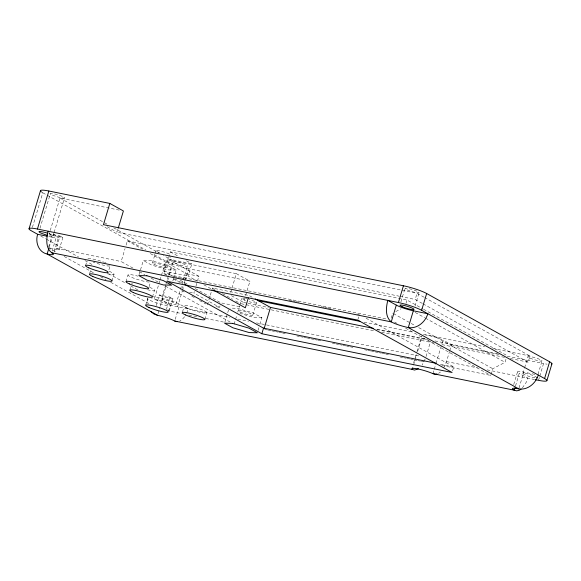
<?xml version="1.0" encoding="UTF-8"?>
<svg xmlns="http://www.w3.org/2000/svg" width="581" height="581" viewBox="0 0 581 581"><rect width="100%" height="100%" fill="white"/><g stroke="black" fill="none" stroke-linecap="round" stroke-linejoin="round"><path stroke-width="0.44" stroke-dasharray="2.9 2.18" d="M147.574 298.249L147.436 303.5M32.413 227.36L42.791 192.783A17.691 2.491 16.7 0 1 41.069 191.65M39.98 228.268L50.358 193.698M49.24 247.898L59.146 249.917L62.842 237.614L52.108 235.428L49.247 233.838L59.988 198.041L119.882 210.242M48.666 246.91L52.108 235.428M49.145 247.324L52.305 237.288A12.978 1.83 16.7 0 0 56.742 235.98L51.244 232.93M53.082 235.864L53.859 233.271M54.12 232.407L64.491 197.83M52.123 251.036L56.655 235.937M54.171 251.696L58.456 237.433M59.146 249.917L56.292 248.327L59.981 236.024L49.247 233.838M85.538 265.677L86.801 261.486M89.663 273.419L90.672 270.063M424.137 297.254L417.027 293.311L117.028 232.211L118.045 228.812M108.916 269.78L110.172 265.582M112.031 280.87L114.043 274.159M133.02 268.117L121.168 261.544L125.046 248.61M126.084 245.16L127.377 240.846L399.191 296.208M125.997 281.705L128.009 274.995M129.868 290.282L131.124 286.084M139.033 274.726L143.311 260.462L151.416 260.658L167.815 265.459L176.108 270.056L174.089 276.774M152.36 263.113L155.062 254.086M155.309 253.265L156.049 250.81M149.114 286.644L150.377 282.446M145.657 305.308L147.676 298.59A11.794 1.663 16.7 0 0 161.663 304.371A11.794 1.663 16.7 0 0 169.056 304.066A11.794 1.663 16.7 0 0 151.656 298.431M152.483 296.898L154.495 290.188M159.79 280.913L154.343 299.07A17.691 2.491 16.7 0 0 177.554 306.812L229.923 317.473M160.044 280.049L165.752 261.036L152.266 253.548M173.988 276.788L163.762 271.109L167.451 258.806L191.846 263.774L188.15 276.077L196.77 280.863M167.001 275.43L163.849 273.68L170.393 251.871L406.983 300.057L422.743 308.801M167.059 267.413L170.255 256.751M156.144 305.613L159.347 294.945L170.073 297.131L172.935 298.721L169.245 311.024L181.686 313.558M172.935 298.721L162.201 296.535L165.781 284.603M166.035 283.753L168.337 276.084M168.599 275.227L172.942 260.738L163.464 255.48M161.91 299.978L166.057 286.15M167.713 280.565L168.432 278.161M169.427 274.915L173.32 261.944M158.039 313.638L160.051 306.921M160.305 306.085L162.571 298.532M172.833 280.964L173.842 277.609M166.384 309.441L170.073 297.131M168.526 311.082L170.291 305.207M176.043 304.117L180.19 290.282M180.451 289.418L183.044 280.776M183.305 279.911L187.452 266.083M182.434 288.045L182.935 286.368M183.945 283.012L184.446 281.335M184.7 280.492L186.712 273.782L148.736 252.706M177.554 306.812L182.223 291.248M182.485 290.384L183.778 286.063M184.039 285.198L188.963 268.778L249.939 281.197L243.562 302.447L247.114 303.173M175.237 319.368L179.761 304.27M182.499 311.917L184.257 306.042M220.061 305.838L219.611 307.334L193.872 293.049L194.323 291.553M195.957 286.113L198.905 276.265L167.451 258.806M207.417 304.851L211.44 291.422M211.695 290.587L212.45 288.067L249.038 295.518L252.096 297.218M204.861 319.376L206.88 312.658M230.744 292.359L231.768 288.96M232.022 288.111L236.358 273.658L172.942 260.738M224.818 322.346L229.096 308.083M234.121 324.242L236.707 315.614M237.745 312.164L239.619 305.809M239.866 304.989L241.834 298.423M252.844 315.033L256.541 302.723A7.669 1.082 16.7 0 0 249.14 299.433M258.117 330.262L258.872 327.742M259.881 324.387L261.893 317.676L253.599 313.072L237.201 308.279L229.996 308.104M357.954 319.31L358.673 316.906M391.187 318.199L392.698 313.166M400.926 301.888L404.957 288.466M405.974 303.413L406.983 300.057M422.293 303.413L415.183 299.462L417.027 293.311M415.066 306.027L419.09 292.599M413.636 362.813L414.928 358.506M415.183 357.649L416.73 352.485M416.991 351.621L421.639 336.138M413.541 365.122L416.635 354.795M417.666 351.352L422.06 336.726M426.04 356.523L430.565 341.425M432.954 373.641L433.985 370.199M434.247 369.334L435.794 364.171M436.055 363.314L443.02 340.081L440.485 339.057A12.978 1.83 16.7 0 0 425.481 334.976M443.659 367.911L446.491 361.578L449.512 351.512M449.767 350.677L451.524 344.802L443.02 340.081M452.563 370.889L453.761 366.894L364.156 317.153M441.843 365.471L490.771 375.435L492.782 368.724L505.056 362.319L506.567 357.286M513.735 384.506L517.511 371.927M515.536 386.009L519.218 373.38A12.978 1.83 16.7 0 1 523.663 372.072L534.883 374.36M522.885 373.496L524.396 368.463M524.65 367.62L527.918 356.719M519.015 388.043L523.793 372.101M510.372 358.542L528.136 362.159L529.981 356.008L424.929 297.697M538.028 374.273L542.058 360.852M538.529 380.323L539.538 376.967M539.793 376.132L543.569 363.546A17.691 2.491 16.7 0 0 547.062 364.156M186.675 313.174L188.273 308.99L179.689 304.226A12.956 1.823 16.7 0 0 162.695 298.561L153.181 296.622M425.147 359.036L422.126 365.122M184.613 316.747L182.216 319.47L179.66 321.162M522.363 387.941L526.226 382.327L527.817 378.144L519.312 373.423M438.524 373.329L440.442 372.065M395.763 311.569L401.137 308.765M176.108 270.056L168.003 269.867L151.605 265.067L143.311 260.462M261.893 317.676L253.788 317.48L239.982 313.442M400.084 296.39L415.183 299.462M48.753 236.561L52.167 237.259M186.712 273.782L198.905 276.265M56.292 248.327L121.168 261.544M163.762 271.109L188.15 276.077M163.849 273.68L387.128 319.158M174.482 276.854L177.154 277.398M178.04 277.58L180.706 278.125M181.599 278.299L184.264 278.844M289.164 300.21L291.829 300.755M292.722 300.936L295.388 301.474M296.274 301.655L298.946 302.2M321.17 306.724L323.835 307.269M324.728 307.451L327.393 307.995M328.28 308.177L330.945 308.722M356.727 313.972L359.392 314.51M364.004 322.201L413.708 332.325M423.476 334.315L484.714 346.784M492.703 348.418L529.981 356.008M377.214 329.158L427.02 339.304M435.024 340.938L498.171 353.793M248 303.355L268.415 307.509M376.684 329.558L429.933 340.401M451.524 344.802L499.319 354.533M507.278 356.16L543.569 363.546M189.522 292.156L193.872 293.049M241.217 303.725L374.462 330.865M381.572 332.31L433.978 342.986M441.974 344.613L505.042 357.453M221.826 303.035L240.12 306.761M216.125 306.623L219.611 307.334M237.898 319.1L248.537 321.264M256.511 322.891L420.47 356.284M446.491 361.578L477.429 367.882M487.154 369.865L534.411 379.487M440.427 364.178L453.761 366.894M264.827 329.42L267.492 329.964M268.386 330.146L271.051 330.683M271.944 330.865L274.61 331.41M275.503 331.591L278.168 332.136M279.062 332.317L281.727 332.862M282.62 333.044L285.286 333.588M296.847 335.941L299.52 336.486M300.406 336.668L303.079 337.205M303.965 337.387L306.637 337.931M307.523 338.113L310.196 338.658M311.082 338.839L313.755 339.384M314.641 339.565L317.313 340.11M318.199 340.284L320.865 340.829M332.434 343.189L335.099 343.727M335.992 343.908L338.658 344.453M339.551 344.635L342.216 345.179M343.11 345.361L345.775 345.906M346.661 346.087L349.334 346.632M350.22 346.806L352.892 347.351M364.454 349.711L367.127 350.249M368.013 350.43L370.678 350.975M371.571 351.156L374.237 351.701M375.13 351.883L377.795 352.427M378.689 352.609L381.354 353.154M382.247 353.335L384.912 353.873M385.806 354.054L388.471 354.599M400.033 356.952L402.706 357.497M403.592 357.678L406.264 358.223M407.15 358.404L409.823 358.949M410.709 359.131L413.382 359.675M414.268 359.857L416.94 360.394M417.826 360.576L420.499 361.121M421.385 361.302L424.05 361.847M188.796 315.011L197.685 316.819M205.681 318.446L225.232 322.426M423.084 303.848L528.136 362.159M423.534 309.237L507.068 355.608M415.212 312.455L424.675 317.698M425.459 318.141L505.056 362.319M393.482 313.609L415.553 325.854M418.705 327.604L492.782 368.724M394.622 322.07L396.99 323.377M405.654 328.192L490.771 375.435M236.358 273.658L249.939 281.197M170.393 251.871L178.825 256.548M186.479 260.796L191.846 263.774M59.988 198.041L107.383 224.346M113.702 227.854L158.722 252.851M107.216 226.764L117.028 232.211M231.492 295.744L243.562 302.447M42.791 192.783L145.918 250.026M127.377 240.846L142.41 249.191M212.45 288.067L217.098 290.645M222.516 293.659L232.589 299.244M235.683 300.965L240.331 303.543M203.822 284.777L211.658 289.127M180.277 280.282L188.142 284.646M195.216 288.575L220.954 302.854M174.699 278.851L182.63 283.252M173.312 278.931L179.616 282.431M181.679 290.565L184.802 292.294M191.817 296.187L195.717 298.358M199.617 300.522L205.856 303.979M139.338 271.625L144.865 274.697M151.183 278.205L159.085 282.584M165.403 286.092L230.962 322.484M59.981 236.024L62.842 237.614M159.347 294.945L162.201 296.535M40.815 236.053L45.543 238.675M46.335 239.118L78.667 257.063M84.971 260.564L92.858 264.943M108.632 273.695L125.191 282.889M130.71 285.954L137.806 289.89M167.096 309.833L169.245 311.024M48.419 247.731L57.091 252.546M64.186 256.482L94.151 273.114M100.455 276.614L105.974 279.679M110.71 282.308L150.13 304.19M149.15 282.046A11.794 1.663 16.7 0 1 129.955 276.527A11.794 1.663 16.7 0 1 137.77 276.128M149.607 287.334A11.794 1.663 16.7 0 1 154.437 290.355A11.794 1.663 16.7 0 1 147.581 289.766M132.286 284.138A11.794 1.663 16.7 0 1 132.243 283.23M109.809 265.924A11.794 1.663 16.7 0 1 93.272 262.14M87.92 258.625A11.794 1.663 16.7 0 1 103.803 262.162M104.457 262.409A11.794 1.663 16.7 0 1 106.076 263.055M109.155 271.312A11.794 1.663 16.7 0 1 113.985 274.334A11.794 1.663 16.7 0 1 107.129 273.738M188.963 268.778A17.691 2.491 16.7 0 1 165.752 261.036M256.541 302.723A7.669 1.082 16.7 0 1 249.234 301.713M245.552 300.486A7.669 1.082 16.7 0 1 243.955 298.249M245.472 298.511A7.669 1.082 16.7 0 1 247.237 298.917M159.768 252.873A7.669 1.082 16.7 0 1 158.889 250.745A7.669 1.082 16.7 0 1 170.487 254.739M534.985 377.803A7.371 1.039 16.7 0 1 524.57 374.687A7.371 1.039 16.7 0 1 525.863 373.481A7.371 1.039 16.7 0 1 536.052 376.808M49.508 233.882A7.371 1.039 16.7 0 1 49.588 235.777M187.627 308.257A11.794 1.663 16.7 0 0 206.509 312.999A11.794 1.663 16.7 0 0 192.572 306.797A11.794 1.663 16.7 0 0 187.627 308.257M530.025 358.099A7.371 1.039 16.7 0 0 541.826 361.062A7.371 1.039 16.7 0 0 533.111 357.192A7.371 1.039 16.7 0 0 530.025 358.099M407.063 289.846A7.371 1.039 16.7 0 0 418.865 292.817A7.371 1.039 16.7 0 0 410.15 288.939A7.371 1.039 16.7 0 0 407.063 289.846M52.457 195.078A7.371 1.039 16.7 0 0 64.266 198.041A7.371 1.039 16.7 0 0 55.551 194.17A7.371 1.039 16.7 0 0 52.457 195.078M175.418 263.331A7.371 1.039 16.7 0 0 187.227 266.294A7.371 1.039 16.7 0 0 178.512 262.416A7.371 1.039 16.7 0 0 175.418 263.331M154.546 264.551A7.669 1.082 16.7 0 0 166.82 267.638A7.669 1.082 16.7 0 0 157.756 263.607A7.669 1.082 16.7 0 0 154.546 264.551M240.331 312.164A7.669 1.082 16.7 0 0 252.604 315.251A7.669 1.082 16.7 0 0 243.548 311.22A7.669 1.082 16.7 0 0 240.331 312.164M164.009 301.357A7.371 1.039 16.7 0 0 175.818 304.328A7.371 1.039 16.7 0 0 167.103 300.45A7.371 1.039 16.7 0 0 164.009 301.357"/><path stroke-width="0.87" d="M41.069 191.65A17.691 2.491 16.7 0 1 48.848 191.004L109.824 203.423L103.447 224.673L403.446 285.772A17.691 2.491 16.7 0 1 426.657 293.514L549.619 361.767L544.586 378.543L421.624 310.29A17.691 2.491 16.7 0 0 398.413 302.548L37.431 229.03A17.691 2.491 16.7 0 0 31.381 230.817L37.663 234.303C35.056 242.052 38.571 252.343 47.272 254.064A12.978 1.83 16.7 0 0 51.709 252.757C45.289 247.796 46.386 238.21 48.15 231.216M29.05 228.834L40.459 190.8M37.431 229.03L48.848 191.004M48.644 249.002L47.134 254.035L157.647 315.33A12.978 1.83 16.7 0 1 174.67 321.01L177.103 321.7M118.299 227.963L123.404 210.961L109.824 203.423M248.298 297.98L245.342 307.821L213.22 289.992M261.842 333.741L167.473 281.364L357.714 320.109L452.083 372.486L261.842 333.741L263.52 328.149L185.012 284.574M264.188 328.396L270.485 307.422L255.161 298.925M538.297 375.05C535.82 383.257 527.701 390.388 518.76 388.885L408.298 327.568A12.978 1.83 16.7 0 1 391.274 321.889C384.963 316.848 386.038 307.378 387.803 300.392L396.307 305.112L391.274 321.889L51.622 252.713M398.413 302.548L403.446 285.772M413.331 310.791L408.298 327.568C417.238 329.078 425.365 321.954 427.841 313.747L413.331 310.791A12.978 1.83 16.7 0 1 396.307 305.112M421.624 310.29L426.657 293.514M412.764 367.7L412.249 369.422L174.728 321.046M515.035 387.687L514.279 390.2L432.954 373.641L430.412 372.617A12.978 1.83 16.7 0 0 411.827 368.833L412.249 369.422L414.616 370.075L418.451 368.688M546.917 380.526L551.95 363.75M521.128 389.045L519.203 390.316L516.647 390.853L514.185 390.156A12.978 1.83 16.7 0 1 518.63 388.849L518.76 388.885M437.028 373.932L435.329 374.287L432.954 373.641M37.663 234.303L47.046 236.213M257.499 300.515L360.452 321.482M270.485 307.422L373.656 328.439M535.232 379.654L538.529 380.323A17.691 2.491 16.7 0 0 544.586 378.543M263.52 328.149L435.982 363.27M157.538 315.316L153.95 313.98L150.958 311.59M549.619 361.767A17.691 2.491 16.7 0 1 551.398 364.258M536.771 377.28A7.371 1.039 16.7 0 1 536.793 377.846M47.286 235.232A7.371 1.039 16.7 0 1 38.949 231.681A7.371 1.039 16.7 0 1 47.795 233.271M146.884 275.757L138.779 275.568L147.073 280.173L163.472 284.966L171.577 285.162L163.283 280.558L146.884 275.757M232.669 323.377L224.564 323.181L232.858 327.786L249.256 332.586L257.361 332.775L249.067 328.178L232.669 323.377M185.608 314.967A11.794 1.663 16.7 0 0 204.497 319.717A11.794 1.663 16.7 0 0 190.553 313.515A11.794 1.663 16.7 0 0 185.608 314.967M149.026 307.516A11.794 1.663 16.7 0 0 167.909 312.266A11.794 1.663 16.7 0 0 153.972 306.064A11.794 1.663 16.7 0 0 149.026 307.516M133.231 292.49A11.794 1.663 16.7 0 0 152.113 297.24A11.794 1.663 16.7 0 0 138.176 291.037A11.794 1.663 16.7 0 0 133.231 292.49M129.36 283.913A11.794 1.663 16.7 0 0 148.249 288.663A11.794 1.663 16.7 0 0 134.305 282.46A11.794 1.663 16.7 0 0 129.36 283.913M88.908 267.892A11.794 1.663 16.7 0 0 107.79 272.634A11.794 1.663 16.7 0 0 93.853 266.432A11.794 1.663 16.7 0 0 88.908 267.892M92.778 276.462A11.794 1.663 16.7 0 0 111.661 281.211A11.794 1.663 16.7 0 0 97.717 275.009A11.794 1.663 16.7 0 0 92.778 276.462M402.023 306.623A7.371 1.039 16.7 0 0 413.832 309.593A7.371 1.039 16.7 0 0 405.117 305.715A7.371 1.039 16.7 0 0 402.023 306.623"/></g></svg>
